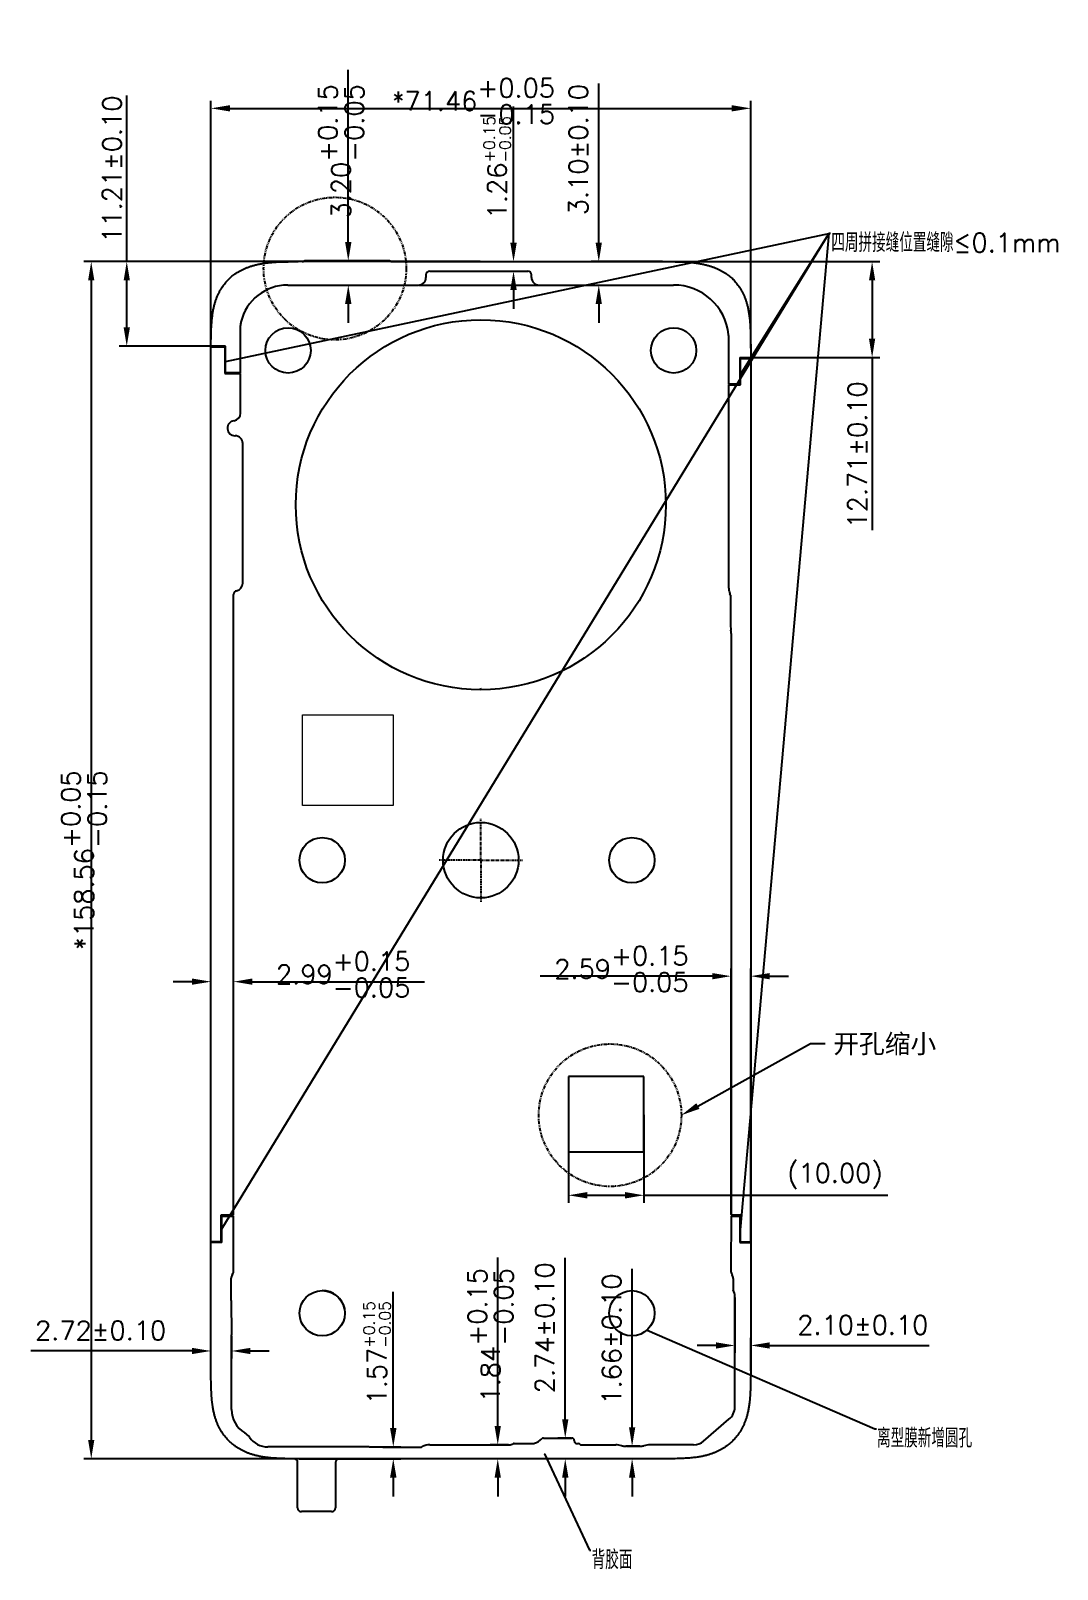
# Model space of a CAD drawing. Header units: inches. Extents: x 21648 to 23685, y -12414 to -11117.
# Drawn here: x 23548.6 to 23684.5, y -11519.3 to -11315.5 of the extents above; entities that cross this region are included whole.
import ezdxf

# ---------------------------------------------------------------- set-up
doc = ezdxf.new("R2010")
doc.units = ezdxf.units.IN
doc.linetypes.add('CENTER', pattern=[0.6, 0.375, -0.075, 0.075, -0.075])
doc.linetypes.add('PHANTOM', pattern=[0.8, 0.45, -0.05, 0.1, -0.05, 0.1, -0.05])
for name, color, linetype in [('DEFAULT_3', 7, 'PHANTOM'), ('QT-AC169-BATT-COCENTERLINE！中心线层', 7, 'Continuous'), ('QT-AC169-BATT-COVER-ADHDIM！尺寸线层', 7, 'Continuous'), ('QT-AC169-BATT-COVER-ADHTEXT！文字层', 7, 'Continuous'), ('QT-AC169-BATT-COVESOLIDLINE！实线层', 7, 'Continuous')]:
    doc.layers.add(name, color=color, linetype=linetype)
doc.styles.get("Standard").update_dxf_attribs({"font": 'txt.shx', "bigfont": 'gbcbig.shx'})
doc.dimstyles.new('DIMSTYLE_5', dxfattribs={"dimtxt": 2.5, "dimasz": 2.5, "dimexe": 1, "dimexo": 0.1, "dimtad": 1, "dimzin": 0, "dimdsep": 46, "dimtxsty": 'Standard', "dimcen": 0.09, "dimadec": 3, "dimazin": 0, "dimtol": 1, "dimtp": 0.1, "dimtm": 0.1, "dimtfac": 1, "dimtofl": 0, "dimtmove": 0, "dimatfit": 3, "dimfxl": 0, "dimtolj": 1, "dimtzin": 0, "dimarcsym": 0})
doc.dimstyles.new('DIMSTYLE_6', dxfattribs={"dimtxt": 2.5, "dimasz": 2.5, "dimexe": 1, "dimexo": 0.1, "dimtad": 1, "dimzin": 0, "dimdsep": 46, "dimtxsty": 'Standard', "dimblk": '_FILLED', "dimblk1": '_FILLED', "dimblk2": '_FILLED', "dimcen": 0.09, "dimadec": 3, "dimazin": 0, "dimtp": 0.05, "dimtm": 0.05, "dimtfac": 1, "dimtofl": 0, "dimtmove": 0, "dimatfit": 3, "dimldrblk": '_FILLED', "dimfxl": 0, "dimtolj": 1, "dimtzin": 0, "dimarcsym": 0})
doc.dimstyles.new('DIMSTYLE_7', dxfattribs={"dimtxt": 2.5, "dimasz": 2.5, "dimexe": 1, "dimexo": 0.1, "dimtad": 1, "dimzin": 0, "dimdsep": 46, "dimtxsty": 'Standard', "dimblk": '_FILLED', "dimblk1": '_FILLED', "dimblk2": '_FILLED', "dimcen": 0.09, "dimadec": 3, "dimazin": 0, "dimtol": 1, "dimtp": 0.15, "dimtm": 0.05, "dimtfac": 0.6, "dimtofl": 0, "dimtmove": 0, "dimatfit": 3, "dimldrblk": '_FILLED', "dimfxl": 0, "dimtolj": 1, "dimtzin": 0, "dimarcsym": 0})
doc.dimstyles.get("Standard").update_dxf_attribs({"dimtxt": 0.18, "dimasz": 0.18, "dimexe": 0.18, "dimexo": 0, "dimgap": 0.09, "dimtad": 0, "dimtih": 1, "dimtoh": 1, "dimdec": 4, "dimzin": 0, "dimdsep": 46, "dimtxsty": 'Standard', "dimcen": 0.09, "dimadec": 0, "dimazin": 0, "dimtfac": 1, "dimtdec": 4, "dimtofl": 0, "dimtmove": 0, "dimatfit": 3, "dimfxl": 0, "dimtolj": 1, "dimtzin": 0, "dimarcsym": 0})

# ---------------------------------------------------------------- blocks, each defined once
blk = doc.blocks.new('*D363')
at = {"layer": 'Defpoints', "color": 0, "linetype": 'Continuous'}
for p in [(23643.95, -11325.8), (23572.49, -11357.66), (23643.95, -11357.66)]:
    blk.add_point(p, dxfattribs=at)
at = {"layer": 'QT-AC169-BATT-COVER-ADHDIM！尺寸线层', "color": 0, "linetype": 'Continuous', "lineweight": -2}
for p, q in [((23572.49, -11357.56), (23572.49, -11324.8)), ((23643.95, -11357.56), (23643.95, -11324.8)), ((23574.99, -11325.8), (23641.45, -11325.8))]:
    blk.add_line(p, q, dxfattribs=at)
at = {"layer": 'QT-AC169-BATT-COVER-ADHDIM！尺寸线层', "color": 0, "linetype": 'Continuous'}
for points in [[(23574.99, -11325.38), (23574.99, -11326.21), (23572.49, -11325.8)], [(23641.45, -11325.38), (23641.45, -11326.21), (23643.95, -11325.8)]]:
    blk.add_solid(points, dxfattribs=at)
at = {"layer": 'QT-AC169-BATT-COVER-ADHDIM！尺寸线层', "color": 0, "linetype": 'Continuous', "insert": (23607.23, -11321.84), "char_height": 2.5, "attachment_point": 2, "line_spacing_factor": 0.9}
blk.add_mtext('\\A1;*71.46\\S+0.05^ -0.15;', dxfattribs=at)
blk = doc.blocks.new('*D364')
at = {"layer": 'Defpoints', "color": 0, "linetype": 'Continuous'}
for p in [(23596.47, -11346.1), (23556.64, -11504.66), (23584.05, -11504.66)]:
    blk.add_point(p, dxfattribs=at)
at = {"layer": 'QT-AC169-BATT-COVER-ADHDIM！尺寸线层', "color": 0, "linetype": 'Continuous', "lineweight": -2}
for p, q in [((23596.37, -11346.1), (23555.64, -11346.1)), ((23556.64, -11348.6), (23556.64, -11502.16)), ((23583.95, -11504.66), (23555.64, -11504.66))]:
    blk.add_line(p, q, dxfattribs=at)
at = {"layer": 'QT-AC169-BATT-COVER-ADHDIM！尺寸线层', "color": 0, "linetype": 'Continuous'}
for points in [[(23556.22, -11348.6), (23557.05, -11348.6), (23556.64, -11346.1)], [(23556.22, -11502.16), (23557.05, -11502.16), (23556.64, -11504.66)]]:
    blk.add_solid(points, dxfattribs=at)
at = {"layer": 'QT-AC169-BATT-COVER-ADHDIM！尺寸线层', "color": 0, "linetype": 'Continuous', "insert": (23552.68, -11425.38), "char_height": 2.5, "attachment_point": 2, "rotation": 90, "line_spacing_factor": 0.9}
blk.add_mtext('\\A1;*158.56\\S+0.05^ -0.15;', dxfattribs=at)
blk = doc.blocks.new('*D365')
at = {"layer": 'Defpoints', "color": 0, "linetype": 'Continuous'}
for p in [(23643.95, -11440.74), (23641.36, -11472.41), (23643.95, -11475.91)]:
    blk.add_point(p, dxfattribs=at)
at = {"layer": 'QT-AC169-BATT-COVER-ADHDIM！尺寸线层', "color": 0, "linetype": 'Continuous', "lineweight": -2}
for p, q in [((23638.86, -11440.74), (23616.06, -11440.74)), ((23641.36, -11472.31), (23641.36, -11439.74)), ((23643.95, -11475.81), (23643.95, -11439.74)), ((23646.45, -11440.74), (23648.95, -11440.74))]:
    blk.add_line(p, q, dxfattribs=at)
at = {"layer": 'QT-AC169-BATT-COVER-ADHDIM！尺寸线层', "color": 0, "linetype": 'Continuous'}
for points in [[(23638.86, -11440.33), (23638.86, -11441.16), (23641.36, -11440.74)], [(23646.45, -11440.33), (23646.45, -11441.16), (23643.95, -11440.74)]]:
    blk.add_solid(points, dxfattribs=at)
at = {"layer": 'QT-AC169-BATT-COVER-ADHDIM！尺寸线层', "color": 0, "linetype": 'Continuous', "insert": (23635.73, -11436.79), "char_height": 2.5, "attachment_point": 3, "line_spacing_factor": 0.9}
blk.add_mtext('\\A1;2.59\\S+0.15^ -0.05;', dxfattribs=at)
blk = doc.blocks.new('*D366')
at = {"layer": 'Defpoints', "color": 0, "linetype": 'Continuous'}
for p in [(23572.49, -11441.47), (23575.48, -11472.41), (23572.49, -11475.91)]:
    blk.add_point(p, dxfattribs=at)
at = {"layer": 'QT-AC169-BATT-COVER-ADHDIM！尺寸线层', "color": 0, "linetype": 'Continuous', "lineweight": -2}
for p, q in [((23572.49, -11475.81), (23572.49, -11440.47)), ((23575.48, -11472.31), (23575.48, -11440.47)), ((23569.99, -11441.47), (23567.49, -11441.47)), ((23577.98, -11441.47), (23600.78, -11441.47))]:
    blk.add_line(p, q, dxfattribs=at)
at = {"layer": 'QT-AC169-BATT-COVER-ADHDIM！尺寸线层', "color": 0, "linetype": 'Continuous'}
for points in [[(23569.99, -11441.05), (23569.99, -11441.88), (23572.49, -11441.47)], [(23577.98, -11441.05), (23577.98, -11441.88), (23575.48, -11441.47)]]:
    blk.add_solid(points, dxfattribs=at)
at = {"layer": 'QT-AC169-BATT-COVER-ADHDIM！尺寸线层', "color": 0, "linetype": 'Continuous', "insert": (23581.1, -11437.51), "char_height": 2.5, "attachment_point": 1, "line_spacing_factor": 0.9}
blk.add_mtext('\\A1;2.99\\S+0.15^ -0.05;', dxfattribs=at)
blk = doc.blocks.new('*D367')
at = {"layer": 'Defpoints', "color": 0, "linetype": 'Continuous'}
for p in [(23610.46, -11502.82), (23611.97, -11502.82), (23632.39, -11504.66)]:
    blk.add_point(p, dxfattribs=at)
at = {"layer": 'QT-AC169-BATT-COVER-ADHDIM！尺寸线层', "color": 0, "linetype": 'Continuous', "lineweight": -2}
for p, q in [((23610.46, -11500.32), (23610.46, -11478)), ((23611.87, -11502.82), (23609.46, -11502.82)), ((23632.29, -11504.66), (23609.46, -11504.66)), ((23610.46, -11507.16), (23610.46, -11509.66))]:
    blk.add_line(p, q, dxfattribs=at)
at = {"layer": 'QT-AC169-BATT-COVER-ADHDIM！尺寸线层', "color": 0, "linetype": 'Continuous'}
for points in [[(23610.05, -11500.32), (23610.88, -11500.32), (23610.46, -11502.82)], [(23610.05, -11507.16), (23610.88, -11507.16), (23610.46, -11504.66)]]:
    blk.add_solid(points, dxfattribs=at)
at = {"layer": 'QT-AC169-BATT-COVER-ADHDIM！尺寸线层', "color": 0, "linetype": 'Continuous', "insert": (23606.5, -11497.19), "char_height": 2.5, "attachment_point": 1, "rotation": 90, "line_spacing_factor": 0.9}
blk.add_mtext('\\A1;1.84\\S+0.15^ -0.05;', dxfattribs=at)
blk = doc.blocks.new('*D368')
at = {"layer": 'Defpoints', "color": 0, "linetype": 'Continuous'}
for p in [(23590.67, -11346), (23595.93, -11346), (23582.65, -11349.2)]:
    blk.add_point(p, dxfattribs=at)
at = {"layer": 'QT-AC169-BATT-COVER-ADHDIM！尺寸线层', "color": 0, "linetype": 'Continuous', "lineweight": -2}
for p, q in [((23590.67, -11343.5), (23590.67, -11320.7)), ((23595.83, -11346), (23589.67, -11346)), ((23582.75, -11349.2), (23591.67, -11349.2)), ((23590.67, -11351.7), (23590.67, -11354.2))]:
    blk.add_line(p, q, dxfattribs=at)
at = {"layer": 'QT-AC169-BATT-COVER-ADHDIM！尺寸线层', "color": 0, "linetype": 'Continuous'}
for points in [[(23590.25, -11343.5), (23591.09, -11343.5), (23590.67, -11346)], [(23590.25, -11351.7), (23591.09, -11351.7), (23590.67, -11349.2)]]:
    blk.add_solid(points, dxfattribs=at)
at = {"layer": 'QT-AC169-BATT-COVER-ADHDIM！尺寸线层', "color": 0, "linetype": 'Continuous', "insert": (23586.71, -11340.38), "char_height": 2.5, "attachment_point": 1, "rotation": 90, "line_spacing_factor": 0.9}
blk.add_mtext('\\A1;3.20\\S+0.15^ -0.05;', dxfattribs=at)
blk = doc.blocks.new('_FILLED')
at = {"color": 0, "linetype": 'ByBlock'}
blk.add_solid([(0, 0), (-1, 0.17), (-1, -0.17)], dxfattribs=at)
blk = doc.blocks.new('*D369')
at = {"layer": 'Defpoints', "color": 0, "linetype": 'Continuous'}
for p in [(23619.82, -11459.01), (23629.82, -11459.01), (23629.82, -11469.76)]:
    blk.add_point(p, dxfattribs=at)
at = {"layer": 'QT-AC169-BATT-COVER-ADHDIM！尺寸线层', "color": 0, "linetype": 'Continuous', "lineweight": -2}
for p, q in [((23619.82, -11459.11), (23619.82, -11470.76)), ((23629.82, -11459.11), (23629.82, -11470.76)), ((23622.32, -11469.76), (23627.32, -11469.76)), ((23629.82, -11469.76), (23662.09, -11469.76))]:
    blk.add_line(p, q, dxfattribs=at)
at = {"layer": 'QT-AC169-BATT-COVER-ADHDIM！尺寸线层', "color": 0, "linetype": 'Continuous', "lineweight": -2, "xscale": 2.5, "yscale": 2.5, "zscale": 2.5, "rotation": 180}
blk.add_blockref('_FILLED', (23619.82, -11469.76), dxfattribs=at)
at = {"layer": 'QT-AC169-BATT-COVER-ADHDIM！尺寸线层', "color": 0, "linetype": 'Continuous', "lineweight": -2, "xscale": 2.5, "yscale": 2.5, "zscale": 2.5}
blk.add_blockref('_FILLED', (23629.82, -11469.76), dxfattribs=at)
at = {"layer": 'QT-AC169-BATT-COVER-ADHDIM！尺寸线层', "color": 0, "linetype": 'Continuous', "insert": (23655.1, -11467.23), "char_height": 2.5, "attachment_point": 5}
blk.add_mtext('\\A1;(10.00)', dxfattribs=at)
blk = doc.blocks.new('*D375')
at = {"layer": 'Defpoints', "color": 0, "linetype": 'Continuous'}
for p in [(23620.28, -11501.92), (23619.4, -11504.66), (23632.39, -11504.66)]:
    blk.add_point(p, dxfattribs=at)
at = {"layer": 'QT-AC169-BATT-COVER-ADHDIM！尺寸线层', "color": 0, "linetype": 'Continuous', "lineweight": -2}
for p, q in [((23619.4, -11499.42), (23619.4, -11478.06)), ((23620.18, -11501.92), (23618.4, -11501.92)), ((23632.29, -11504.66), (23618.4, -11504.66)), ((23619.4, -11507.16), (23619.4, -11509.66))]:
    blk.add_line(p, q, dxfattribs=at)
at = {"layer": 'QT-AC169-BATT-COVER-ADHDIM！尺寸线层', "color": 0, "linetype": 'Continuous'}
for points in [[(23618.98, -11499.42), (23619.82, -11499.42), (23619.4, -11501.92)], [(23618.98, -11507.16), (23619.82, -11507.16), (23619.4, -11504.66)]]:
    blk.add_solid(points, dxfattribs=at)
at = {"layer": 'QT-AC169-BATT-COVER-ADHDIM！尺寸线层', "color": 0, "linetype": 'Continuous', "insert": (23615.44, -11495.99), "char_height": 2.5, "attachment_point": 1, "rotation": 90, "line_spacing_factor": 0.9}
blk.add_mtext('\\A1;2.74±0.10', dxfattribs=at)
blk = doc.blocks.new('*D376')
at = {"layer": 'Defpoints', "color": 0, "linetype": 'Continuous'}
for p in [(23593.43, -11503.09), (23584.05, -11504.66), (23596.63, -11504.66)]:
    blk.add_point(p, dxfattribs=at)
at = {"layer": 'QT-AC169-BATT-COVER-ADHDIM！尺寸线层', "color": 0, "linetype": 'Continuous', "lineweight": -2}
for p, q in [((23596.63, -11500.59), (23596.63, -11482.55)), ((23593.53, -11503.09), (23597.63, -11503.09)), ((23584.15, -11504.66), (23597.63, -11504.66)), ((23596.63, -11507.16), (23596.63, -11509.66))]:
    blk.add_line(p, q, dxfattribs=at)
at = {"layer": 'QT-AC169-BATT-COVER-ADHDIM！尺寸线层', "color": 0, "linetype": 'Continuous', "lineweight": -2, "xscale": 2.5, "yscale": 2.5, "zscale": 2.5}
for p, rotation in [((23596.63, -11503.09), 270), ((23596.63, -11504.66), 90)]:
    blk.add_blockref('_FILLED', p, dxfattribs=dict(at, rotation=rotation))
at = {"layer": 'QT-AC169-BATT-COVER-ADHDIM！尺寸线层', "color": 0, "linetype": 'Continuous', "insert": (23592.67, -11497.46), "char_height": 2.5, "attachment_point": 1, "rotation": 90, "line_spacing_factor": 0.9}
blk.add_mtext('\\A1;1.57{\\H1.500000;\\S+0.15^ -0.05;}', dxfattribs=at)
blk = doc.blocks.new('*D377')
at = {"layer": 'Defpoints', "color": 0, "linetype": 'Continuous'}
for p in [(23641.85, -11483.18), (23643.95, -11489.65), (23643.95, -11493.1)]:
    blk.add_point(p, dxfattribs=at)
at = {"layer": 'QT-AC169-BATT-COVER-ADHDIM！尺寸线层', "color": 0, "linetype": 'Continuous', "lineweight": -2}
for p, q in [((23641.85, -11483.28), (23641.85, -11490.65)), ((23639.35, -11489.65), (23636.85, -11489.65)), ((23643.95, -11493), (23643.95, -11488.65)), ((23646.45, -11489.65), (23667.57, -11489.65))]:
    blk.add_line(p, q, dxfattribs=at)
at = {"layer": 'QT-AC169-BATT-COVER-ADHDIM！尺寸线层', "color": 0, "linetype": 'Continuous'}
for points in [[(23639.35, -11489.24), (23639.35, -11490.07), (23641.85, -11489.65)], [(23646.45, -11489.24), (23646.45, -11490.07), (23643.95, -11489.65)]]:
    blk.add_solid(points, dxfattribs=at)
at = {"layer": 'QT-AC169-BATT-COVER-ADHDIM！尺寸线层', "color": 0, "linetype": 'Continuous', "insert": (23650.12, -11485.69), "char_height": 2.5, "attachment_point": 1, "line_spacing_factor": 0.9}
blk.add_mtext('\\A1;2.10±0.10', dxfattribs=at)
blk = doc.blocks.new('*D378')
at = {"layer": 'Defpoints', "color": 0, "linetype": 'Continuous'}
for p in [(23575.21, -11488.26), (23572.49, -11490.38), (23572.49, -11493.1)]:
    blk.add_point(p, dxfattribs=at)
at = {"layer": 'QT-AC169-BATT-COVER-ADHDIM！尺寸线层', "color": 0, "linetype": 'Continuous', "lineweight": -2}
for p, q in [((23572.49, -11493), (23572.49, -11489.38)), ((23575.21, -11488.36), (23575.21, -11491.38)), ((23569.99, -11490.38), (23548.63, -11490.38)), ((23577.71, -11490.38), (23580.21, -11490.38))]:
    blk.add_line(p, q, dxfattribs=at)
at = {"layer": 'QT-AC169-BATT-COVER-ADHDIM！尺寸线层', "color": 0, "linetype": 'Continuous'}
for points in [[(23569.99, -11489.97), (23569.99, -11490.8), (23572.49, -11490.38)], [(23577.71, -11489.97), (23577.71, -11490.8), (23575.21, -11490.38)]]:
    blk.add_solid(points, dxfattribs=at)
at = {"layer": 'QT-AC169-BATT-COVER-ADHDIM！尺寸线层', "color": 0, "linetype": 'Continuous', "insert": (23566.56, -11486.42), "char_height": 2.5, "attachment_point": 3, "line_spacing_factor": 0.9}
blk.add_mtext('\\A1;2.72±0.10', dxfattribs=at)
blk = doc.blocks.new('*D379')
at = {"layer": 'Defpoints', "color": 0, "linetype": 'Continuous'}
for p in [(23627.43, -11503), (23628.25, -11504.66), (23632.39, -11504.66)]:
    blk.add_point(p, dxfattribs=at)
at = {"layer": 'QT-AC169-BATT-COVER-ADHDIM！尺寸线层', "color": 0, "linetype": 'Continuous', "lineweight": -2}
for p, q in [((23628.25, -11500.5), (23628.25, -11479.5)), ((23627.53, -11503), (23629.25, -11503)), ((23632.29, -11504.66), (23627.25, -11504.66)), ((23628.25, -11507.16), (23628.25, -11509.66))]:
    blk.add_line(p, q, dxfattribs=at)
at = {"layer": 'QT-AC169-BATT-COVER-ADHDIM！尺寸线层', "color": 0, "linetype": 'Continuous'}
for points in [[(23627.84, -11500.5), (23628.67, -11500.5), (23628.25, -11503)], [(23627.84, -11507.16), (23628.67, -11507.16), (23628.25, -11504.66)]]:
    blk.add_solid(points, dxfattribs=at)
at = {"layer": 'QT-AC169-BATT-COVER-ADHDIM！尺寸线层', "color": 0, "linetype": 'Continuous', "insert": (23624.29, -11480.13), "char_height": 2.5, "attachment_point": 3, "rotation": 90, "line_spacing_factor": 0.9}
blk.add_mtext('\\A1;1.66±0.10', dxfattribs=at)
blk = doc.blocks.new('*D380')
at = {"layer": 'Defpoints', "color": 0, "linetype": 'Continuous'}
for p in [(23623.84, -11346.1), (23632.39, -11346.1), (23599.96, -11349.2)]:
    blk.add_point(p, dxfattribs=at)
at = {"layer": 'QT-AC169-BATT-COVER-ADHDIM！尺寸线层', "color": 0, "linetype": 'Continuous', "lineweight": -2}
for p, q in [((23623.84, -11343.6), (23623.84, -11322.5)), ((23632.29, -11346.1), (23622.84, -11346.1)), ((23600.06, -11349.2), (23624.84, -11349.2)), ((23623.84, -11351.7), (23623.84, -11354.2))]:
    blk.add_line(p, q, dxfattribs=at)
at = {"layer": 'QT-AC169-BATT-COVER-ADHDIM！尺寸线层', "color": 0, "linetype": 'Continuous'}
for points in [[(23623.42, -11343.6), (23624.25, -11343.6), (23623.84, -11346.1)], [(23623.42, -11351.7), (23624.25, -11351.7), (23623.84, -11349.2)]]:
    blk.add_solid(points, dxfattribs=at)
at = {"layer": 'QT-AC169-BATT-COVER-ADHDIM！尺寸线层', "color": 0, "linetype": 'Continuous', "insert": (23619.88, -11339.94), "char_height": 2.5, "attachment_point": 1, "rotation": 90, "line_spacing_factor": 0.9}
blk.add_mtext('\\A1;3.10±0.10', dxfattribs=at)
blk = doc.blocks.new('*D381')
at = {"layer": 'Defpoints', "color": 0, "linetype": 'Continuous'}
for p in [(23599.03, -11346.1), (23607.94, -11347.36), (23612.55, -11346.1)]:
    blk.add_point(p, dxfattribs=at)
at = {"layer": 'QT-AC169-BATT-COVER-ADHDIM！尺寸线层', "color": 0, "linetype": 'Continuous', "lineweight": -2}
for p, q in [((23612.55, -11343.6), (23612.55, -11325.56)), ((23599.13, -11346.1), (23613.55, -11346.1)), ((23608.04, -11347.36), (23613.55, -11347.36)), ((23612.55, -11349.86), (23612.55, -11352.36))]:
    blk.add_line(p, q, dxfattribs=at)
at = {"layer": 'QT-AC169-BATT-COVER-ADHDIM！尺寸线层', "color": 0, "linetype": 'Continuous', "lineweight": -2, "xscale": 2.5, "yscale": 2.5, "zscale": 2.5}
for p, rotation in [((23612.55, -11346.1), 270), ((23612.55, -11347.36), 90)]:
    blk.add_blockref('_FILLED', p, dxfattribs=dict(at, rotation=rotation))
at = {"layer": 'QT-AC169-BATT-COVER-ADHDIM！尺寸线层', "color": 0, "linetype": 'Continuous', "insert": (23608.59, -11340.48), "char_height": 2.5, "attachment_point": 1, "rotation": 90, "line_spacing_factor": 0.9}
blk.add_mtext('\\A1;1.26{\\H1.500000;\\S+0.15^ -0.05;}', dxfattribs=at)
blk = doc.blocks.new('*D382')
at = {"layer": 'Defpoints', "color": 0, "linetype": 'Continuous'}
for p in [(23561.34, -11346.1), (23608.22, -11346.1), (23572.49, -11357.31)]:
    blk.add_point(p, dxfattribs=at)
at = {"layer": 'QT-AC169-BATT-COVER-ADHDIM！尺寸线层', "color": 0, "linetype": 'Continuous', "lineweight": -2}
for p, q in [((23561.34, -11346.1), (23561.34, -11324.1)), ((23608.12, -11346.1), (23560.34, -11346.1)), ((23561.34, -11354.81), (23561.34, -11348.6)), ((23572.39, -11357.31), (23560.34, -11357.31))]:
    blk.add_line(p, q, dxfattribs=at)
at = {"layer": 'QT-AC169-BATT-COVER-ADHDIM！尺寸线层', "color": 0, "linetype": 'Continuous'}
for points in [[(23560.93, -11348.6), (23561.76, -11348.6), (23561.34, -11346.1)], [(23560.93, -11354.81), (23561.76, -11354.81), (23561.34, -11357.31)]]:
    blk.add_solid(points, dxfattribs=at)
at = {"layer": 'QT-AC169-BATT-COVER-ADHDIM！尺寸线层', "color": 0, "linetype": 'Continuous', "insert": (23559.4, -11333.85), "char_height": 2.5, "attachment_point": 5, "rotation": 90}
blk.add_mtext('\\A1;11.21±0.10', dxfattribs=at)
blk = doc.blocks.new('*D383')
at = {"layer": 'Defpoints', "color": 0, "linetype": 'Continuous'}
for p in [(23608.22, -11346.1), (23660.03, -11346.1), (23643.95, -11358.81)]:
    blk.add_point(p, dxfattribs=at)
at = {"layer": 'QT-AC169-BATT-COVER-ADHDIM！尺寸线层', "color": 0, "linetype": 'Continuous', "lineweight": -2}
for p, q in [((23608.32, -11346.1), (23661.03, -11346.1)), ((23660.03, -11348.6), (23660.03, -11356.31)), ((23644.05, -11358.81), (23661.03, -11358.81)), ((23660.03, -11358.81), (23660.03, -11381.68))]:
    blk.add_line(p, q, dxfattribs=at)
at = {"layer": 'QT-AC169-BATT-COVER-ADHDIM！尺寸线层', "color": 0, "linetype": 'Continuous'}
for points in [[(23659.61, -11348.6), (23660.44, -11348.6), (23660.03, -11346.1)], [(23659.61, -11356.31), (23660.44, -11356.31), (23660.03, -11358.81)]]:
    blk.add_solid(points, dxfattribs=at)
at = {"layer": 'QT-AC169-BATT-COVER-ADHDIM！尺寸线层', "color": 0, "linetype": 'Continuous', "insert": (23658.08, -11371.7), "char_height": 2.5, "attachment_point": 5, "rotation": 90}
blk.add_mtext('\\A1;12.71±0.10', dxfattribs=at)

msp = doc.modelspace()

# ---------------------------------------------------------------- linework, layer by layer
at = {"color": 6, "lineweight": 18}
msp.add_lwpolyline([(23596.6224, -11418.1288), (23584.6224, -11418.1288), (23584.6224, -11406.1288), (23596.6224, -11406.1288)], close=True, dxfattribs=at)
at = {"color": 6}
msp.add_circle((23628.2195, -11485.3804), 3, dxfattribs=at)
at = {"color": 6, "linetype": 'Continuous'}
msp.add_arc((23587.2195, -11485.3804), 3, 10.632522, 90, dxfattribs=at)
at = {"layer": 'DEFAULT_3', "color": 3, "linetype": 'PHANTOM'}
for centre in [(23588.9047, -11347.0188), (23625.3334, -11459.1546)]:
    msp.add_circle(centre, 9.441, dxfattribs=at)
at = {"layer": 'QT-AC169-BATT-COCENTERLINE！中心线层', "color": 6, "linetype": 'CENTER'}
for q in [(23608.2195, -11419.8804), (23602.7195, -11425.3804), (23608.2195, -11430.8804), (23613.7195, -11425.3804)]:
    msp.add_line((23608.2195, -11425.3804), q, dxfattribs=at)
at = {"layer": 'QT-AC169-BATT-COVER-ADHTEXT！文字层', "color": 3, "linetype": 'Continuous'}
msp.add_lwpolyline([(23636.96, -11457.9408), (23651.8845, -11449.6522), (23653.824, -11449.6522)], dxfattribs=at)
at = {"layer": 'QT-AC169-BATT-COVESOLIDLINE！实线层', "color": 7, "linetype": 'Continuous'}
for p, q in [((23584.583, -11346.1002), (23584.0535, -11346.1002)), ((23595.9336, -11346.0002), (23585.1216, -11346.0002)), ((23596.4721, -11346.1002), (23632.3855, -11346.1002)), ((23601.4574, -11347.3554), (23614.4315, -11347.3554)), ((23582.6514, -11349.1994), (23599.9574, -11349.1994)), ((23600.9574, -11347.8554), (23600.9574, -11348.1994)), ((23614.9315, -11348.2004), (23614.9315, -11347.8554)), ((23615.9315, -11349.2004), (23633.7445, -11349.2004)), ((23576.4048, -11360.8144), (23576.4048, -11354.5615)), ((23572.4893, -11357.6644), (23572.4895, -11357.4144)), ((23572.4893, -11475.9144), (23572.4893, -11357.6644)), ((23574.3195, -11357.4144), (23572.4895, -11357.4144)), ((23574.4195, -11357.3144), (23572.4897, -11357.3144)), ((23574.3195, -11357.4144), (23574.3195, -11360.9144)), ((23574.4195, -11360.8144), (23574.4195, -11357.3144)), ((23641.0345, -11355.8648), (23641.0345, -11362.3144)), ((23643.9497, -11357.6644), (23643.9497, -11358.8144)), ((23642.5195, -11358.8144), (23642.5195, -11362.3144)), ((23642.5195, -11358.8144), (23643.9497, -11358.8144)), ((23642.6195, -11362.4144), (23642.6195, -11358.9144)), ((23642.6195, -11358.9144), (23643.9497, -11358.9144)), ((23643.9497, -11358.9144), (23643.9497, -11475.9144)), ((23574.3195, -11360.9144), (23576.4048, -11360.9144)), ((23576.4048, -11360.8144), (23574.4195, -11360.8144)), ((23576.4048, -11366.185), (23576.4048, -11360.9144)), ((23642.5195, -11362.3144), (23641.0345, -11362.3144)), ((23641.0345, -11362.4144), (23641.0345, -11389.2383)), ((23641.0345, -11362.4144), (23642.6195, -11362.4144)), ((23575.6698, -11369.1754), (23575.6898, -11369.1754)), ((23576.6898, -11388.7034), (23576.6898, -11370.1754)), ((23575.4795, -11472.4144), (23575.4795, -11390.1751)), ((23641.2595, -11390.2944), (23641.2595, -11393.7758)), ((23641.2774, -11394.1862), (23641.3394, -11394.8942)), ((23641.3595, -11395.3554), (23641.3595, -11472.4144)), ((23575.4795, -11472.4144), (23573.8195, -11472.4144)), ((23573.8195, -11472.4144), (23573.8195, -11475.9144)), ((23573.9195, -11472.5144), (23575.4795, -11472.5144)), ((23573.9195, -11476.0144), (23573.9195, -11472.5144)), ((23575.4795, -11479.9144), (23575.4795, -11472.5144)), ((23642.6195, -11472.4144), (23641.3595, -11472.4144)), ((23641.3595, -11472.5144), (23642.5195, -11472.5144)), ((23641.3595, -11472.5144), (23641.3595, -11475.1352)), ((23642.5195, -11472.5144), (23642.5195, -11476.0144)), ((23642.6195, -11475.9144), (23642.6195, -11472.4144)), ((23573.8195, -11475.9144), (23572.4893, -11475.9144)), ((23573.9195, -11476.0144), (23572.4893, -11476.0144)), ((23572.4893, -11493.0972), (23572.4893, -11476.0144)), ((23641.3595, -11475.1352), (23641.3315, -11476.7298)), ((23642.5195, -11476.0144), (23643.9497, -11476.0144)), ((23642.6195, -11475.9144), (23643.9497, -11475.9144)), ((23643.9497, -11476.0144), (23643.9497, -11493.0972)), ((23641.3315, -11476.7298), (23641.3315, -11479.8866)), ((23575.2989, -11480.31), (23575.4381, -11480.0689)), ((23575.1795, -11483.6969), (23575.1795, -11480.7555)), ((23641.3902, -11480.1056), (23641.5026, -11480.3004)), ((23641.6315, -11480.7814), (23641.6315, -11482.2659)), ((23575.1795, -11483.6969), (23575.2105, -11488.2574)), ((23641.6315, -11482.2659), (23641.6371, -11482.2768)), ((23641.8524, -11497.8197), (23641.8524, -11483.1796)), ((23575.2105, -11498.1264), (23575.2105, -11488.2574)), ((23637.7105, -11502.3264), (23641.0562, -11499.4168)), ((23616.5032, -11501.9198), (23620.2825, -11501.9198)), ((23620.5825, -11502.2198), (23620.5825, -11502.2486)), ((23593.4275, -11503.0884), (23580.0318, -11503.0884)), ((23593.4275, -11503.0884), (23595.2495, -11503.1282)), ((23595.2495, -11503.1282), (23600.2219, -11503.1282)), ((23601.4552, -11502.8172), (23611.9703, -11502.8172)), ((23612.6412, -11502.6307), (23615.2311, -11502.6307)), ((23620.9837, -11502.6498), (23621.1212, -11502.6498)), ((23621.537, -11502.8172), (23626.0762, -11502.8172)), ((23629.2772, -11503.0034), (23627.4278, -11503.0034)), ((23636.3981, -11502.8172), (23630.6288, -11502.8172)), ((23632.3855, -11504.6614), (23584.0535, -11504.6614))]:
    msp.add_line(p, q, dxfattribs=at)
at = {"layer": 'QT-AC169-BATT-COVESOLIDLINE！实线层', "color": 6, "linetype": 'Continuous'}
for p, q in [((23572.4895, -11357.4144), (23572.4897, -11357.3144)), ((23643.9497, -11358.8144), (23643.9497, -11358.9144)), ((23629.8195, -11454.0144), (23619.8195, -11454.0144)), ((23619.8195, -11454.0144), (23619.8195, -11464.0144)), ((23629.8195, -11464.0144), (23629.8195, -11454.0144)), ((23619.8195, -11464.0144), (23629.8195, -11464.0144)), ((23572.4893, -11476.0144), (23572.4893, -11475.9144)), ((23643.9497, -11475.9144), (23643.9497, -11476.0144)), ((23583.9695, -11511.1614), (23583.9695, -11505.1603)), ((23588.9695, -11505.1614), (23588.9695, -11511.1614)), ((23588.4695, -11511.6614), (23584.4695, -11511.6614))]:
    msp.add_line(p, q, dxfattribs=at)
at = {"layer": 'QT-AC169-BATT-COVESOLIDLINE！实线层', "color": 4, "linetype": 'Continuous'}
msp.add_line((23608.2616, -11402.8041), (23608.1852, -11402.5753), dxfattribs=at)
at = {"layer": 'QT-AC169-BATT-COVESOLIDLINE！实线层', "color": 6, "linetype": 'Continuous'}
for centre, radius in [((23582.6945, -11357.8644), 3), ((23608.2195, -11378.3044), 24.5), ((23633.7445, -11357.8644), 3), ((23608.2195, -11425.3804), 5), ((23587.2195, -11425.3804), 3), ((23628.2195, -11425.3804), 3), ((23587.2195, -11485.3804), 3)]:
    msp.add_circle(centre, radius, dxfattribs=at)
at = {"layer": 'QT-AC169-BATT-COVESOLIDLINE！实线层', "color": 7, "linetype": 'Continuous'}
for centre, radius, start, end in [((23584.583, -11345.6002), 0.5, 270, 291.03947), ((23585.1216, -11347.0002), 1, 90, 111.03947), ((23595.9336, -11347.0002), 1, 68.96053, 90), ((23596.4721, -11345.6002), 0.5, 248.96053, 270), ((23601.4574, -11347.8554), 0.5, 90, 180), ((23614.4315, -11347.8554), 0.5, 0, 90), ((23582.6514, -11355.5624), 6.363, 90, 166.738009), ((23599.9574, -11348.1994), 1, 270, 0), ((23615.9315, -11348.2004), 1, 180, 270), ((23633.7445, -11356.5249), 7.3245, 5.991291, 90), ((23578.4048, -11354.5615), 2, 166.738009, 180), ((23640.0345, -11355.8648), 1, 0, 5.991291), ((23575.6698, -11368.1714), 1.004, 97.598794, 270), ((23575.4048, -11366.185), 1, 277.598794, 0), ((23575.6898, -11370.1754), 1, 0, 90), ((23575.9795, -11390.1751), 0.5, 101.138635, 180), ((23575.6898, -11388.7034), 1, 281.138635, 0), ((23643.0345, -11389.2383), 2, 180, 204.054412), ((23640.6686, -11390.2944), 0.5909, 0, 24.054412), ((23645.9685, -11393.7758), 4.709, 180, 185), ((23636.0685, -11395.3554), 5.291, 0, 5), ((23575.1705, -11479.9144), 0.309, 330, 0), ((23641.7695, -11479.8866), 0.438, 180, 210), ((23576.0705, -11480.7555), 0.891, 150, 180), ((23640.6695, -11480.7814), 0.962, 0, 30), ((23639.8524, -11483.1796), 2, 0, 26.832), ((23578.848, -11498.1264), 3.6374, 180, 238.86017), ((23639.8524, -11497.8197), 2, 307.008069, 0), ((23575.9327, -11502.9515), 2, 34.933537, 58.86017), ((23580.0318, -11500.0884), 3, 214.933537, 270), ((23614.5195, -11500.2644), 2.4854, 289.002307, 315.410642), ((23616.5032, -11502.2198), 0.3, 90, 135.410642), ((23620.2825, -11502.2198), 0.3, 0, 90), ((23636.3981, -11500.8172), 2, 270, 311.011773), ((23600.222, -11502.527), 0.6012, 269.996457, 298.300068), ((23601.4552, -11504.8172), 2, 90, 118.300864), ((23611.9703, -11501.8172), 1, 270, 301.071689), ((23612.6412, -11502.9307), 0.3, 90, 121.071689), ((23615.2311, -11502.3307), 0.3, 270, 289.002307), ((23621.1212, -11502.9498), 0.3, 46.133358, 90), ((23621.537, -11502.5172), 0.3, 226.133358, 270), ((23626.0762, -11505.8172), 3, 74.316848, 90), ((23627.4278, -11501.0034), 2, 254.316848, 270), ((23629.2772, -11501.0034), 2, 270, 285.683153), ((23630.6288, -11505.8172), 3, 90, 105.683152)]:
    msp.add_arc(centre, radius, start, end, dxfattribs=at)
at = {"layer": 'QT-AC169-BATT-COVESOLIDLINE！实线层', "color": 6, "linetype": 'Continuous'}
for centre, start, end in [((23583.4695, -11505.1603), 0, 89.757598), ((23589.4695, -11505.1614), 90, 180), ((23584.4695, -11511.1614), 180, 270), ((23588.4695, -11511.1614), 270, 0)]:
    msp.add_arc(centre, 0.5, start, end, dxfattribs=at)
at = {"layer": 'QT-AC169-BATT-COVESOLIDLINE！实线层', "color": 7, "linetype": 'Continuous'}
for points, knots in [([(23572.4897, -11357.3144), (23572.4903, -11357.0734), (23572.4933, -11356.4746), (23572.5095, -11355.6163), (23572.5466, -11354.7422), (23572.6003, -11353.9794), (23572.6708, -11353.3137), (23572.7557, -11352.7417), (23572.8519, -11352.2439), (23572.9593, -11351.7981), (23573.0768, -11351.3939), (23573.2068, -11351.0154), (23573.3525, -11350.6499), (23573.5124, -11350.2995), (23573.6848, -11349.9661), (23573.868, -11349.6509), (23574.0607, -11349.3548), (23574.2614, -11349.078), (23574.4692, -11348.8203), (23574.6826, -11348.5817), (23574.9023, -11348.3605), (23575.1368, -11348.1477), (23575.3919, -11347.9391), (23575.6666, -11347.737), (23575.9621, -11347.5418), (23576.2782, -11347.355), (23576.6149, -11347.1778), (23576.9714, -11347.0119), (23577.3466, -11346.859), (23577.7373, -11346.7211), (23578.1521, -11346.5966), (23578.6052, -11346.4831), (23579.1053, -11346.3817), (23579.6729, -11346.2922), (23580.3314, -11346.2167), (23581.0903, -11346.1587), (23581.9614, -11346.1198), (23582.9358, -11346.1015), (23583.689, -11346.1002), (23584.0535, -11346.1002)], [0, 0, 0, 0, 0.01835645, 0.04562432, 0.0728922, 0.10016007, 0.12742795, 0.15469583, 0.1819637, 0.20923158, 0.23649946, 0.26376733, 0.29103521, 0.31830309, 0.34557096, 0.37283884, 0.40010672, 0.42737459, 0.45464247, 0.48191035, 0.50917822, 0.5364461, 0.56371398, 0.59098185, 0.61824973, 0.64551761, 0.67278548, 0.70005336, 0.72732123, 0.75458911, 0.78185699, 0.80912486, 0.83639274, 0.86366062, 0.89092849, 0.91819637, 0.94546425, 0.97273212, 1, 1, 1, 1]), ([(23620.5825, -11502.2486), (23620.5822, -11502.2697), (23620.5849, -11502.3143), (23620.6011, -11502.3822), (23620.6303, -11502.4486), (23620.6716, -11502.5091), (23620.7235, -11502.5609), (23620.784, -11502.6022), (23620.8504, -11502.6313), (23620.9183, -11502.6473), (23620.9627, -11502.6501), (23620.9837, -11502.6498)], [0, 0, 0, 0, 0.1065871, 0.22118737, 0.33364605, 0.44487411, 0.55574104, 0.66690944, 0.77953175, 0.8940617, 1, 1, 1, 1])]:
    msp.add_open_spline(points, degree=3, knots=knots, dxfattribs=at)
for points in [[(23632.3855, -11346.1002), (23632.7404, -11346.1002), (23633.469, -11346.1013), (23634.4375, -11346.1186), (23635.3158, -11346.1567), (23636.0786, -11346.214), (23636.7414, -11346.2888), (23637.3123, -11346.3779), (23637.8148, -11346.4788), (23638.2696, -11346.5918), (23638.6858, -11346.716), (23639.0773, -11346.8532), (23639.4532, -11347.0056), (23639.8105, -11347.1711), (23640.1481, -11347.3479), (23640.4651, -11347.5344), (23640.7614, -11347.7293), (23641.0369, -11347.9312), (23641.2929, -11348.1396), (23641.5281, -11348.3523), (23641.7482, -11348.5731), (23641.962, -11348.8109), (23642.17, -11349.068), (23642.371, -11349.3441), (23642.564, -11349.6396), (23642.7477, -11349.9541), (23642.9206, -11350.2869), (23643.081, -11350.6368), (23643.2272, -11351.0019), (23643.3578, -11351.3798), (23643.4757, -11351.7829), (23643.5835, -11352.2272), (23643.6801, -11352.7228), (23643.7654, -11353.2919), (23643.8366, -11353.9542), (23643.8909, -11354.714), (23643.9286, -11355.5826), (23643.9476, -11356.5506), (23643.9497, -11357.3014), (23643.9497, -11357.6644)], [(23584.0535, -11504.6614), (23583.7019, -11504.6614), (23582.9788, -11504.6596), (23582.023, -11504.6413), (23581.1561, -11504.6035), (23580.4013, -11504.5482), (23579.7436, -11504.476), (23579.1791, -11504.3898), (23578.6872, -11504.2925), (23578.2453, -11504.1839), (23577.844, -11504.0651), (23577.4686, -11503.9341), (23577.1048, -11503.787), (23576.7527, -11503.6242), (23576.4152, -11503.4476), (23576.0939, -11503.2587), (23575.7897, -11503.0589), (23575.5036, -11502.8498), (23575.2357, -11502.6324), (23574.9867, -11502.4084), (23574.754, -11502.1764), (23574.5298, -11501.9288), (23574.3122, -11501.6624), (23574.103, -11501.378), (23573.9031, -11501.0757), (23573.714, -11500.7562), (23573.5371, -11500.4205), (23573.3739, -11500.0701), (23573.2261, -11499.7074), (23573.0943, -11499.3332), (23572.9748, -11498.9336), (23572.8653, -11498.4929), (23572.7669, -11498.0025), (23572.6795, -11497.4404), (23572.606, -11496.7854), (23572.5494, -11496.0326), (23572.5104, -11495.1697), (23572.4912, -11494.2059), (23572.4893, -11493.4586), (23572.4893, -11493.0972)], [(23643.9497, -11493.0972), (23643.9497, -11493.4499), (23643.948, -11494.1753), (23643.9298, -11495.134), (23643.8915, -11496.003), (23643.8355, -11496.7591), (23643.7625, -11497.4178), (23643.6756, -11497.9831), (23643.5777, -11498.4757), (23643.4685, -11498.918), (23643.3494, -11499.3189), (23643.2182, -11499.6937), (23643.0709, -11500.0568), (23642.9082, -11500.4078), (23642.7318, -11500.744), (23642.5432, -11501.0641), (23642.3437, -11501.3671), (23642.1348, -11501.6521), (23641.9174, -11501.9193), (23641.6935, -11502.1675), (23641.4612, -11502.4), (23641.213, -11502.6241), (23640.9457, -11502.8419), (23640.6603, -11503.0513), (23640.3568, -11503.2514), (23640.0361, -11503.4408), (23639.6992, -11503.6179), (23639.3476, -11503.7812), (23638.9842, -11503.9289), (23638.6094, -11504.0604), (23638.2093, -11504.1796), (23637.7691, -11504.2886), (23637.2794, -11504.3864), (23636.718, -11504.473), (23636.064, -11504.5458), (23635.3126, -11504.6017), (23634.4518, -11504.6402), (23633.4911, -11504.6594), (23632.7459, -11504.6614), (23632.3855, -11504.6614)]]:
    msp.add_open_spline(points, degree=3, dxfattribs=at)

# ---------------------------------------------------------------- block references
at = {"layer": 'QT-AC169-BATT-COVER-ADHTEXT！文字层', "color": 3, "linetype": 'Continuous', "xscale": 2.499999999998991, "yscale": 2.5, "zscale": 2.500000000000129, "rotation": 209.0464273318288}
msp.add_blockref('_FILLED', (23634.7744, -11459.1546), dxfattribs=at)

# ---------------------------------------------------------------- texts
at = {"layer": 'QT-AC169-BATT-COVER-ADHTEXT！文字层', "color": 3, "linetype": 'Continuous', "char_height": 2.5, "line_spacing_factor": 0.9}
for s, insert, width, attachment_point in [('四周拼接缝位置缝隙≤0.1mm', (23654.6223, -11342.3307), 45.800781, 1), ('{\\fSimSun|b0|i0|c134|p2;开孔缩小}', (23668.5177, -11448.4377), 31.142578, 3), ('离型膜新增圆孔', (23660.6769, -11500.6733), 25.634766, 1), ('背胶面', (23622.8975, -11516.7749), 10.986328, 1)]:
    msp.add_mtext(s, dxfattribs=dict(at, insert=insert, width=width, attachment_point=attachment_point))

# ---------------------------------------------------------------- dimensions: what is measured, and where the dimension line sits
at = {"layer": 'QT-AC169-BATT-COVER-ADHDIM！尺寸线层', "color": 3, "linetype": 'Continuous'}
for base, p1, p2, angle, picture, middle in [((23590.6702, -11346.0002), (23582.6514, -11349.1994), (23595.9336, -11346.0002), 90, '*D368', (23590.6702, -11330.8514)), ((23572.4893, -11441.4677), (23575.4795, -11472.4144), (23572.4893, -11475.9144), 180, '*D366', (23590.6283, -11441.4677)), ((23610.4631, -11502.8172), (23632.3855, -11504.6614), (23611.9703, -11502.8172), 90, '*D367', (23610.4631, -11487.9065))]:
    dim = msp.add_linear_dim(base=base, p1=p1, p2=p2, angle=angle, dimstyle='DIMSTYLE_5', override={"dimtp": 0.15, "dimtm": 0.05}, dxfattribs=at)
    dim.commit()
    dim.dimension.update_dxf_attribs({"geometry": picture, "text_midpoint": middle, "dimtype": 160})
for base, p1, p2, angle, dimstyle, picture, middle in [((23612.5451, -11346.1002), (23607.9445, -11347.3554), (23599.0252, -11346.1002), 90, 'DIMSTYLE_7', '*D381', (23612.5451, -11333.3323)), ((23623.8357, -11346.0998), (23599.9574, -11349.199), (23632.3855, -11346.0998), 90, 'DIMSTYLE_5', '*D380', (23623.8357, -11331.5319)), ((23596.6303, -11504.661), (23593.4275, -11503.088), (23584.0535, -11504.661), 270, 'DIMSTYLE_7', '*D376', (23596.6303, -11490.3201)), ((23619.3989, -11504.661), (23620.2825, -11501.9194), (23632.3855, -11504.661), 270, 'DIMSTYLE_5', '*D375', (23619.3989, -11487.3373)), ((23628.2526, -11504.661), (23627.4278, -11503.003), (23632.3855, -11504.661), 270, 'DIMSTYLE_5', '*D379', (23628.2526, -11488.5351)), ((23572.4893, -11490.3829), (23575.2105, -11488.257), (23572.4893, -11493.0968), 180, 'DIMSTYLE_5', '*D378', (23557.9072, -11490.3829))]:
    dim = msp.add_linear_dim(base=base, p1=p1, p2=p2, angle=angle, dimstyle=dimstyle, dxfattribs=at)
    dim.commit()
    dim.dimension.update_dxf_attribs({"geometry": picture, "text_midpoint": middle, "dimtype": 160})
dim = msp.add_linear_dim(base=(23643.9497, -11325.7972), p1=(23572.4893, -11357.6644), p2=(23643.9497, -11357.6644), text='*<>', dimstyle='DIMSTYLE_5', override={"dimtp": 0.05, "dimtm": 0.15}, dxfattribs=at)
dim.commit()
dim.dimension.update_dxf_attribs({"geometry": '*D363', "text_midpoint": (23607.2277, -11325.7972), "dimtype": 160})
at = {"layer": 'QT-AC169-BATT-COVER-ADHDIM！尺寸线层', "color": 1, "linetype": 'Continuous'}
dim = msp.add_linear_dim(base=(23561.3438, -11346.0998), p1=(23572.4897, -11357.314), p2=(23608.2195, -11346.0998), angle=90, dimstyle='DIMSTYLE_5', dxfattribs=at)
dim.commit()
dim.dimension.update_dxf_attribs({"geometry": '*D382', "text_midpoint": (23559.3998, -11333.8506)})
at = {"layer": 'QT-AC169-BATT-COVER-ADHDIM！尺寸线层', "color": 3, "linetype": 'Continuous'}
dim = msp.add_linear_dim(base=(23556.6376, -11504.6614), p1=(23596.4721, -11346.1002), p2=(23584.0535, -11504.6614), angle=270, text='*<>', dimstyle='DIMSTYLE_5', override={"dimtp": 0.05, "dimtm": 0.15}, dxfattribs=at)
dim.commit()
dim.dimension.update_dxf_attribs({"geometry": '*D364', "text_midpoint": (23556.6376, -11425.3808), "dimtype": 160})
at = {"layer": 'QT-AC169-BATT-COVER-ADHDIM！尺寸线层', "color": 1, "linetype": 'Continuous'}
dim = msp.add_linear_dim(base=(23660.0251, -11346.0998), p1=(23643.9497, -11358.814), p2=(23608.2195, -11346.0998), angle=90, dimstyle='DIMSTYLE_5', dxfattribs=at)
dim.commit()
dim.dimension.update_dxf_attribs({"geometry": '*D383', "text_midpoint": (23660.0251, -11371.6961), "dimtype": 160})
at = {"layer": 'QT-AC169-BATT-COVER-ADHDIM！尺寸线层', "color": 3, "linetype": 'Continuous'}
dim = msp.add_linear_dim(base=(23643.9497, -11440.7448), p1=(23641.3595, -11472.4144), p2=(23643.9497, -11475.9144), dimstyle='DIMSTYLE_5', override={"dimtp": 0.15, "dimtm": 0.05}, dxfattribs=at)
dim.commit()
dim.dimension.update_dxf_attribs({"geometry": '*D365', "text_midpoint": (23626.2107, -11440.7448), "dimtype": 160})
dim = msp.add_linear_dim(base=(23629.8195, -11469.7589), p1=(23619.8195, -11459.0144), p2=(23629.8195, -11459.0144), text='(<>)', dimstyle='DIMSTYLE_6', dxfattribs=at)
dim.commit()
dim.dimension.update_dxf_attribs({"geometry": '*D369', "text_midpoint": (23655.1007, -11469.7589), "dimtype": 160})
dim = msp.add_linear_dim(base=(23643.9497, -11489.6524), p1=(23641.8524, -11483.1792), p2=(23643.9497, -11493.0968), dimstyle='DIMSTYLE_5', dxfattribs=at)
dim.commit()
dim.dimension.update_dxf_attribs({"geometry": '*D377', "text_midpoint": (23658.5319, -11489.6524), "dimtype": 160})

# ---------------------------------------------------------------- leaders
at = {"layer": 'QT-AC169-BATT-COVER-ADHTEXT！文字层', "color": 3, "linetype": 'Continuous', "annotation_type": 0, "has_hookline": 1, "hookline_direction": 0}
for points, override, text_width in [([(23573.9195, -11474.1998), (23654.3523, -11342.3307), (23654.5323, -11342.3307)], {"dimtad": 0}, 29.5067), ([(23574.4195, -11359.3406), (23654.5323, -11342.3307)], {"dimtad": 0}, 29.5067), ([(23642.6195, -11474.3455), (23654.3523, -11342.3307), (23654.5323, -11342.3307)], {"dimtad": 0}, 29.5067), ([(23642.6195, -11361.0311), (23654.3523, -11342.3307), (23654.5323, -11342.3307)], {"dimtad": 0}, 29.5067), ([(23630.2319, -11487.6053), (23660.4069, -11500.6733), (23660.5869, -11500.6733)], {"dimtad": 0}, 12.546), ([(23616.658, -11504.0084), (23622.6275, -11516.7749), (23622.8075, -11516.7749)], {"dimtad": 0, "dimldrblk": 'DOT'}, 5.3217)]:
    msp.add_leader(points, dimstyle='Standard', override=override, dxfattribs=dict(at, text_width=text_width))

doc.saveas('drawing.dxf')
